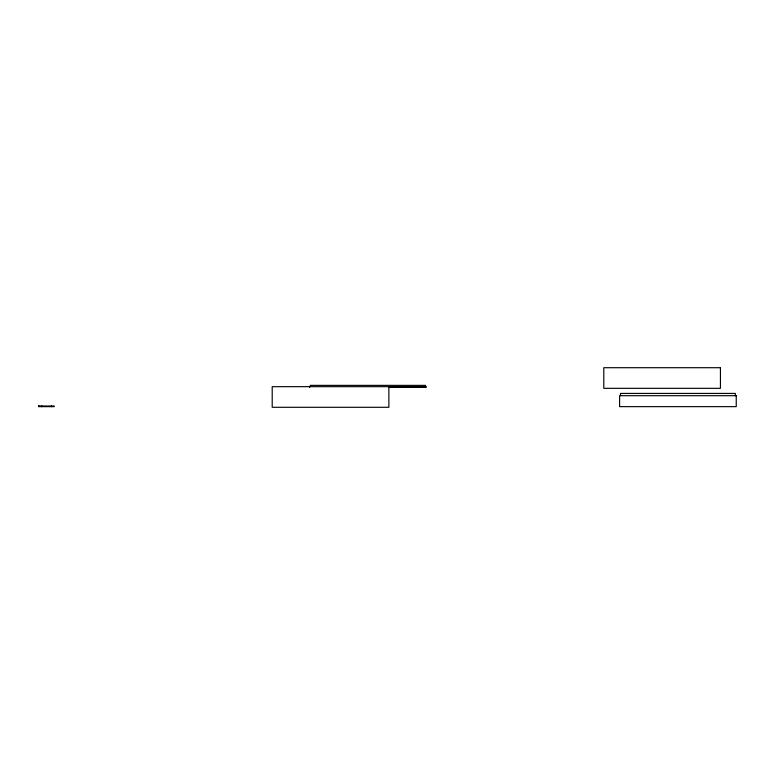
<?xml version="1.0" encoding="UTF-8"?>
<svg xmlns="http://www.w3.org/2000/svg" width="775" height="775" viewBox="0 0 775 775"><rect width="100%" height="100%" fill="white"/><g stroke="black" fill="none" stroke-linecap="round" stroke-linejoin="round"><path stroke-width="1.16" d="M388.953 387.306L426.24 387.306L426.24 386.667L272.209 386.667L272.209 407.292L388.866 407.292L388.866 386.667M38.75 406.003L54.221 406.003L54.221 406.642L38.769 406.642L38.75 406.003L38.769 406.642M41.705 406.003L41.724 406.642L41.724 406.003M735.349 395.686L735.349 393.429L620.494 393.429L620.494 395.686M425.533 386.667L425.533 385.369L310.291 385.369L310.291 386.667M309.583 386.667L309.583 387.306M51.412 406.003L51.412 406.642M720.44 367.708L603.783 367.708L603.783 388.333L720.44 388.333L720.44 367.708M736.25 395.686L619.593 395.686L619.593 406.642L736.25 406.642L736.25 395.686"/></g></svg>
